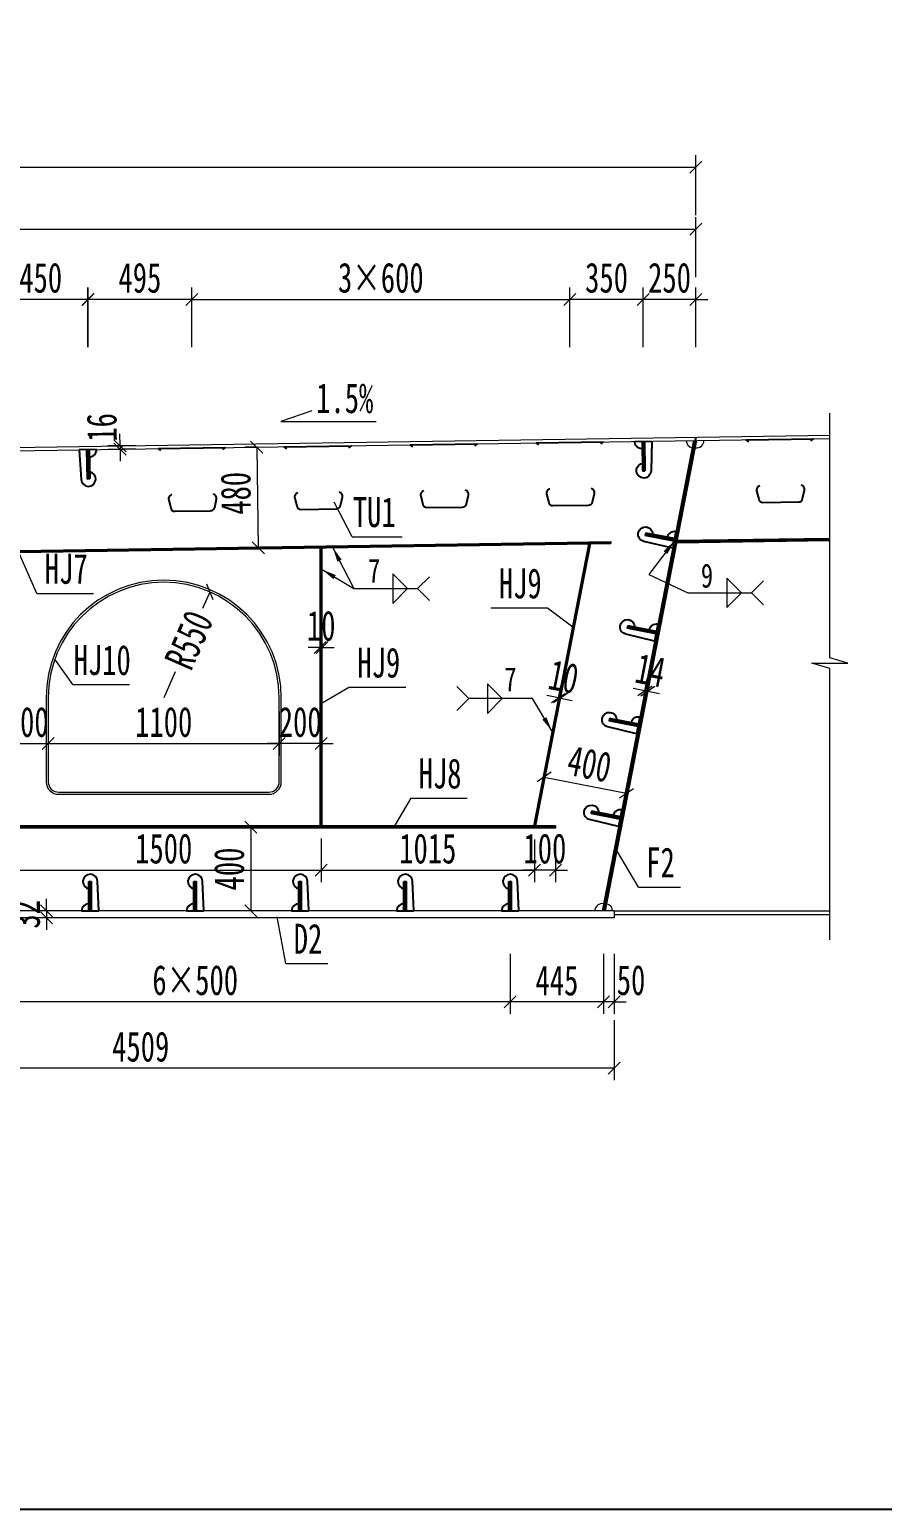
# Model space of a CAD drawing. Header units: millimetres. Extents: x 44597 to 300567, y -113054 to 73044.
# Drawn here: x 103980 to 108041, y -76511 to -69461 of the extents above; entities that cross this region are included whole.
import ezdxf
from ezdxf.enums import TextEntityAlignment as Align

# ---------------------------------------------------------------- set-up
doc = ezdxf.new("R2010")
doc.units = ezdxf.units.MM
doc.layers.get('Defpoints').update_dxf_attribs({"color": 8})
for name, color, linetype, lineweight in [('Dim', 4, 'Continuous', 15), ('文字', 7, 'Continuous', 15), ('细实线', 4, 'Continuous', 15), ('钢板粗线', 1, 'Continuous', 25), ('钢板细线', 6, 'Continuous', 15)]:
    doc.layers.add(name, color=color, linetype=linetype, lineweight=lineweight)
doc.layers.add('Text', color=4, linetype='Continuous')
doc.styles.add('111', font='', dxfattribs={"width": 0.7})
doc.styles.add('BM_Dim', font='', dxfattribs={"width": 0.85})
doc.styles.add('SMEDI', font='', dxfattribs={"width": 0.75})
doc.styles.get("Standard").update_dxf_attribs({"font": ''})
doc.styles.get('111').set_extended_font_data('仿宋_GB2312')
doc.styles.get('BM_Dim').set_extended_font_data('仿宋_GB2312')
doc.styles.get('SMEDI').set_extended_font_data('仿宋_GB2312')
doc.styles.get('Standard').set_extended_font_data('仿宋_GB2312')
doc.dimstyles.new('200', dxfattribs={"dimscale": 0, "dimtxt": 2.5, "dimasz": 1, "dimexe": 1, "dimexo": 1, "dimgap": 0.6, "dimtad": 1, "dimdec": 0, "dimdsep": 46, "dimtxsty": '111', "dimblk": 'OBLIQUE', "dimcen": 0, "dimclrd": 4, "dimclre": 4, "dimclrt": 4, "dimadec": 1, "dimazin": 2, "dimtfac": 1, "dimtdec": 0, "dimtix": 1, "dimtmove": 2, "dimatfit": 3, "dimfxl": 4, "dimfxlon": 1, "dimtolj": 1, "dimlwd": -1, "dimlwe": -1, "dimarcsym": 0})
doc.dimstyles.new('MSteel_1.0_1.0', dxfattribs={"dimtxt": 3, "dimasz": 1.2, "dimexe": 1, "dimexo": 1, "dimgap": 1, "dimtad": 3, "dimtoh": 1, "dimdec": 0, "dimzin": 0, "dimdsep": 46, "dimtxsty": 'Standard', "dimblk": 'ARCHTICK', "dimcen": 0.09, "dimclrd": 3, "dimclre": 3, "dimadec": 0, "dimazin": 0, "dimtfac": 1, "dimtdec": 4, "dimtofl": 0, "dimtmove": 0, "dimatfit": 3, "dimfxl": 1, "dimtolj": 1, "dimtzin": 0, "dimarcsym": 0})

# ---------------------------------------------------------------- blocks, each defined once
blk = doc.blocks.new('_Oblique')
at = {"color": 0, "linetype": 'ByBlock', "lineweight": -2}
blk.add_line((-0.5, -0.5), (0.5, 0.5), dxfattribs=at)
blk = doc.blocks.new('*D2343')
at = {"layer": 'Defpoints', "color": 0, "transparency": 16777216}
for p in [(107152.3, -70412), (107152.3, -71397.3), (100258.1, -71438.6)]:
    blk.add_point(p, dxfattribs=at)
at = {"layer": '细实线', "color": 4, "transparency": 16777216}
for p, q in [((100258.1, -70640.6), (100258.1, -70354.8)), ((107152.3, -70640.6), (107152.3, -70354.8)), ((100258.1, -70412), (107152.3, -70412))]:
    blk.add_line(p, q, dxfattribs=at)
at = {"layer": '细实线', "color": 4, "transparency": 16777216, "xscale": 57.14285714285715, "yscale": 57.14285714285715, "zscale": 57.14285714285715, "rotation": 180}
blk.add_blockref('_Oblique', (100258.1, -70412), dxfattribs=at)
at = {"layer": '细实线', "color": 4, "transparency": 16777216, "xscale": 57.14285714285715, "yscale": 57.14285714285715, "zscale": 57.14285714285715}
blk.add_blockref('_Oblique', (107152.3, -70412), dxfattribs=at)
at = {"layer": '细实线', "color": 4, "transparency": 16777216, "insert": (103705.2, -70309.7), "char_height": 142.86, "attachment_point": 5, "style": '111'}
blk.add_mtext('\\A1;6894', dxfattribs=at)
blk = doc.blocks.new('*D2345')
at = {"layer": 'Defpoints', "color": 0, "transparency": 16777216}
for p in [(102254.3, -73692), (106763.5, -73680.4), (102254.3, -74409.4)]:
    blk.add_point(p, dxfattribs=at)
at = {"layer": '细实线', "color": 4, "transparency": 16777216}
for p, q in [((102254.3, -74180.8), (102254.3, -74466.5)), ((106763.5, -74180.8), (106763.5, -74466.5)), ((106763.5, -74409.4), (102254.3, -74409.4))]:
    blk.add_line(p, q, dxfattribs=at)
at = {"layer": '细实线', "color": 4, "transparency": 16777216, "xscale": 57.14285714285715, "yscale": 57.14285714285715, "zscale": 57.14285714285715, "rotation": 180}
blk.add_blockref('_Oblique', (102254.3, -74409.4), dxfattribs=at)
at = {"layer": '细实线', "color": 4, "transparency": 16777216, "xscale": 57.14285714285715, "yscale": 57.14285714285715, "zscale": 57.14285714285715}
blk.add_blockref('_Oblique', (106763.5, -74409.4), dxfattribs=at)
at = {"layer": '细实线', "color": 4, "transparency": 16777216, "insert": (104508.9, -74307.1), "char_height": 142.86, "attachment_point": 5, "style": '111'}
blk.add_mtext('\\A1;4509', dxfattribs=at)
blk = doc.blocks.new('U型肋1')
at = {"layer": 'Defpoints'}
blk.add_line((-160, 0), (160, 0), dxfattribs=at)
at = {"layer": '钢板粗线', "color": 6}
for p, q in [((147.8, -9.7), (160, 0)), ((-147.8, -9.7), (-160, 0))]:
    blk.add_line(p, q, dxfattribs=at)
blk.add_lwpolyline([(-98.8, -220.5, 0.414266), (-113.8, -244.5), (-104.5, -284.5, 0.348876), (-85, -300), (85, -300, 0.348876), (104.5, -284.5), (113.8, -244.5, 0.414091), (98.8, -220.5, 0.414091)], format="xyb", dxfattribs=at)
blk = doc.blocks.new('12-140加劲 有过焊孔')
at = {"layer": 'Defpoints'}
blk.add_line((0, 0), (0, 140), dxfattribs=at)
at = {"layer": '钢板粗线', "color": 7}
for p, q in [((41, 0), (35, 141.5)), ((-6, 0), (-6, 140)), ((-6, 140), (6, 140)), ((6, 0), (6, 140)), ((-41, 0), (41, 0))]:
    blk.add_line(p, q, dxfattribs=at)
for centre, start, end in [((0, 140), 2.44105, 260.12911), ((-6, 0), 90, 180)]:
    blk.add_arc(centre, 35, start, end, dxfattribs=at)
blk = doc.blocks.new('14-160加劲 有过焊孔')
at = {"layer": 'Defpoints'}
blk.add_line((38609.4, 31489.3), (38609.4, 31629.3), dxfattribs=at)
at = {"layer": '钢板粗线', "color": 7}
for p, q in [((38603.4, 31489.3), (38603.4, 31629.3)), ((38603.4, 31629.3), (38615.4, 31629.3)), ((38615.4, 31489.3), (38615.4, 31629.3)), ((38650.4, 31489.3), (38644.3, 31630.8)), ((38568.4, 31489.3), (38650.4, 31489.3))]:
    blk.add_line(p, q, dxfattribs=at)
for centre, start, end in [((38609.4, 31629.3), 2.44105, 260.12911), ((38603.4, 31489.3), 90, 180)]:
    blk.add_arc(centre, 35, start, end, dxfattribs=at)
blk = doc.blocks.new('*D871')
at = {"layer": 'Defpoints', "color": 0, "transparency": 16777216}
for p in [(-888.1, 647.1), (-888.1, -29.3), (-638.1, -9.6)]:
    blk.add_point(p, dxfattribs=at)
at = {"layer": '细实线', "color": 4, "transparency": 16777216}
for p, q in [((-888.1, 647.1), (-945.2, 647.1)), ((-888.1, 418.5), (-888.1, 704.2)), ((-638.1, 647.1), (-888.1, 647.1)), ((-638.1, 418.5), (-638.1, 704.2)), ((-638.1, 647.1), (-580.9, 647.1))]:
    blk.add_line(p, q, dxfattribs=at)
at = {"layer": '细实线', "color": 4, "transparency": 16777216, "xscale": 57.14285714285715, "yscale": 57.14285714285715, "zscale": 57.14285714285715}
blk.add_blockref('_Oblique', (-888.1, 647.1), dxfattribs=at)
at = {"layer": '细实线', "color": 4, "transparency": 16777216, "xscale": 57.14285714285715, "yscale": 57.14285714285715, "zscale": 57.14285714285715, "rotation": 180}
blk.add_blockref('_Oblique', (-638.1, 647.1), dxfattribs=at)
at = {"layer": '细实线', "color": 4, "transparency": 16777216, "insert": (-763.1, 749.3), "char_height": 142.86, "attachment_point": 5, "style": '111'}
blk.add_mtext('\\A1;250', dxfattribs=at)
blk = doc.blocks.new('*D872')
at = {"layer": 'Defpoints', "color": 0, "transparency": 16777216}
for p in [(-1238.1, 647.1), (-3038, -61.6), (-1238.1, -34.6)]:
    blk.add_point(p, dxfattribs=at)
at = {"layer": '细实线', "color": 4, "transparency": 16777216}
for p, q in [((-3038, 418.5), (-3038, 704.2)), ((-3038, 647.1), (-1238.1, 647.1)), ((-1238.1, 418.5), (-1238.1, 704.2))]:
    blk.add_line(p, q, dxfattribs=at)
at = {"layer": '细实线', "color": 4, "transparency": 16777216, "xscale": 57.14285714285715, "yscale": 57.14285714285715, "zscale": 57.14285714285715, "rotation": 180}
blk.add_blockref('_Oblique', (-3038, 647.1), dxfattribs=at)
at = {"layer": '细实线', "color": 4, "transparency": 16777216, "xscale": 57.14285714285715, "yscale": 57.14285714285715, "zscale": 57.14285714285715}
blk.add_blockref('_Oblique', (-1238.1, 647.1), dxfattribs=at)
at = {"layer": '细实线', "color": 4, "transparency": 16777216, "insert": (-2138, 749.3), "char_height": 142.86, "attachment_point": 5, "style": '111'}
blk.add_mtext('\\A1;3×600', dxfattribs=at)
blk = doc.blocks.new('*D873')
at = {"layer": 'Defpoints', "color": 0, "transparency": 16777216}
for p in [(-1238.1, 647.1), (-1238.1, -34.6), (-888.1, -29.3)]:
    blk.add_point(p, dxfattribs=at)
at = {"layer": '细实线', "color": 4, "transparency": 16777216}
for p, q in [((-1238.1, 418.5), (-1238.1, 704.2)), ((-888.1, 647.1), (-1238.1, 647.1)), ((-888.1, 418.5), (-888.1, 704.2))]:
    blk.add_line(p, q, dxfattribs=at)
at = {"layer": '细实线', "color": 4, "transparency": 16777216, "xscale": 57.14285714285715, "yscale": 57.14285714285715, "zscale": 57.14285714285715, "rotation": 180}
blk.add_blockref('_Oblique', (-1238.1, 647.1), dxfattribs=at)
at = {"layer": '细实线', "color": 4, "transparency": 16777216, "xscale": 57.14285714285715, "yscale": 57.14285714285715, "zscale": 57.14285714285715}
blk.add_blockref('_Oblique', (-888.1, 647.1), dxfattribs=at)
at = {"layer": '细实线', "color": 4, "transparency": 16777216, "insert": (-1063.1, 749.3), "char_height": 142.86, "attachment_point": 5, "style": '111'}
blk.add_mtext('\\A1;350', dxfattribs=at)
blk = doc.blocks.new('*D874')
at = {"layer": 'Defpoints', "color": 0, "transparency": 16777216}
for p in [(-3729.8, -2299.1), (-3589.7, -2267.1), (-3589.7, -2299.1)]:
    blk.add_point(p, dxfattribs=at)
at = {"layer": '细实线', "color": 4, "transparency": 16777216}
for p, q in [((-3729.8, -2267.1), (-3729.8, -2209.9)), ((-3646.9, -2267.1), (-3786.9, -2267.1)), ((-3646.9, -2299.1), (-3786.9, -2299.1)), ((-3729.8, -2267.1), (-3729.8, -2299.1)), ((-3729.8, -2299.1), (-3729.8, -2356.2))]:
    blk.add_line(p, q, dxfattribs=at)
at = {"layer": '细实线', "color": 4, "transparency": 16777216, "xscale": 57.14285714285715, "yscale": 57.14285714285715, "zscale": 57.14285714285715}
for p, rotation in [((-3729.8, -2267.1), 270), ((-3729.8, -2299.1), 90)]:
    blk.add_blockref('_Oblique', p, dxfattribs=dict(at, rotation=rotation))
at = {"layer": '细实线', "color": 4, "transparency": 16777216, "insert": (-3832, -2283.1), "char_height": 142.86, "attachment_point": 5, "rotation": 90, "style": '111'}
blk.add_mtext('\\A1;32', dxfattribs=at)
blk = doc.blocks.new('*D877')
at = {"layer": 'Defpoints', "color": 0, "transparency": 16777216}
for p in [(-3921.9, -1776.5), (-2421.9, -1864.1), (-2421.9, -2072.6)]:
    blk.add_point(p, dxfattribs=at)
at = {"layer": '细实线', "color": 4, "transparency": 16777216}
for p, q in [((-3921.9, -1844), (-3921.9, -2129.7)), ((-2421.9, -1921.2), (-2421.9, -2129.7)), ((-3921.9, -2072.6), (-2421.9, -2072.6))]:
    blk.add_line(p, q, dxfattribs=at)
at = {"layer": '细实线', "color": 4, "transparency": 16777216, "xscale": 57.14285714285715, "yscale": 57.14285714285715, "zscale": 57.14285714285715, "rotation": 180}
blk.add_blockref('_Oblique', (-3921.9, -2072.6), dxfattribs=at)
at = {"layer": '细实线', "color": 4, "transparency": 16777216, "xscale": 57.14285714285715, "yscale": 57.14285714285715, "zscale": 57.14285714285715}
blk.add_blockref('_Oblique', (-2421.9, -2072.6), dxfattribs=at)
at = {"layer": '细实线', "color": 4, "transparency": 16777216, "insert": (-3171.9, -1970.3), "char_height": 142.86, "attachment_point": 5, "style": '111'}
blk.add_mtext('\\A1;1500', dxfattribs=at)
blk = doc.blocks.new('*D878')
at = {"layer": 'Defpoints', "color": 0, "transparency": 16777216}
for p in [(-2421.9, -1864.1), (-1406.6, -1870.1), (-1406.6, -2072.6)]:
    blk.add_point(p, dxfattribs=at)
at = {"layer": '细实线', "color": 4, "transparency": 16777216}
for p, q in [((-2421.9, -1921.2), (-2421.9, -2129.7)), ((-1406.6, -1927.2), (-1406.6, -2129.7)), ((-2421.9, -2072.6), (-1406.6, -2072.6))]:
    blk.add_line(p, q, dxfattribs=at)
at = {"layer": '细实线', "color": 4, "transparency": 16777216, "xscale": 57.14285714285715, "yscale": 57.14285714285715, "zscale": 57.14285714285715, "rotation": 180}
blk.add_blockref('_Oblique', (-2421.9, -2072.6), dxfattribs=at)
at = {"layer": '细实线', "color": 4, "transparency": 16777216, "xscale": 57.14285714285715, "yscale": 57.14285714285715, "zscale": 57.14285714285715}
blk.add_blockref('_Oblique', (-1406.6, -2072.6), dxfattribs=at)
at = {"layer": '细实线', "color": 4, "transparency": 16777216, "insert": (-1914.3, -1970.3), "char_height": 142.86, "attachment_point": 5, "style": '111'}
blk.add_mtext('\\A1;1015', dxfattribs=at)
blk = doc.blocks.new('*D879')
at = {"layer": 'Defpoints', "color": 0, "transparency": 16777216}
for p in [(-2621.9, -1259.1), (-3721.9, -1293.6), (-2621.9, -1469.4)]:
    blk.add_point(p, dxfattribs=at)
at = {"layer": '细实线', "color": 4, "transparency": 16777216}
for p, q in [((-2621.9, -1316.2), (-2621.9, -1526.6)), ((-3721.9, -1350.7), (-3721.9, -1526.6)), ((-3721.9, -1469.4), (-2621.9, -1469.4))]:
    blk.add_line(p, q, dxfattribs=at)
at = {"layer": '细实线', "color": 4, "transparency": 16777216, "xscale": 57.14285714285715, "yscale": 57.14285714285715, "zscale": 57.14285714285715, "rotation": 180}
blk.add_blockref('_Oblique', (-3721.9, -1469.4), dxfattribs=at)
at = {"layer": '细实线', "color": 4, "transparency": 16777216, "xscale": 57.14285714285715, "yscale": 57.14285714285715, "zscale": 57.14285714285715}
blk.add_blockref('_Oblique', (-2621.9, -1469.4), dxfattribs=at)
at = {"layer": '细实线', "color": 4, "transparency": 16777216, "insert": (-3171.9, -1367.2), "char_height": 142.86, "attachment_point": 5, "style": '111'}
blk.add_mtext('\\A1;1100', dxfattribs=at)
blk = doc.blocks.new('*D880')
at = {"layer": 'Defpoints', "color": 0, "transparency": 16777216}
for p in [(-3721.9, -1293.6), (-3921.9, -1351.9), (-3721.9, -1469.4)]:
    blk.add_point(p, dxfattribs=at)
at = {"layer": '细实线', "color": 4, "transparency": 16777216}
for p, q in [((-3921.9, -1409.1), (-3921.9, -1526.6)), ((-3721.9, -1350.7), (-3721.9, -1526.6)), ((-3921.9, -1469.4), (-3979, -1469.4)), ((-3921.9, -1469.4), (-3721.9, -1469.4)), ((-3721.9, -1469.4), (-3664.8, -1469.4))]:
    blk.add_line(p, q, dxfattribs=at)
at = {"layer": '细实线', "color": 4, "transparency": 16777216, "xscale": 57.14285714285715, "yscale": 57.14285714285715, "zscale": 57.14285714285715}
blk.add_blockref('_Oblique', (-3921.9, -1469.4), dxfattribs=at)
at = {"layer": '细实线', "color": 4, "transparency": 16777216, "xscale": 57.14285714285715, "yscale": 57.14285714285715, "zscale": 57.14285714285715, "rotation": 180}
blk.add_blockref('_Oblique', (-3721.9, -1469.4), dxfattribs=at)
at = {"layer": '细实线', "color": 4, "transparency": 16777216, "insert": (-3821.9, -1367.2), "char_height": 142.86, "attachment_point": 5, "style": '111'}
blk.add_mtext('\\A1;200', dxfattribs=at)
blk = doc.blocks.new('*D881')
at = {"layer": 'Defpoints', "color": 0, "transparency": 16777216}
for p in [(-1076.9, -2267.1), (-1026.9, -2267.1), (-1076.9, -2699.4)]:
    blk.add_point(p, dxfattribs=at)
at = {"layer": '细实线', "color": 4, "transparency": 16777216}
for p, q in [((-1076.9, -2470.8), (-1076.9, -2756.6)), ((-1026.9, -2470.8), (-1026.9, -2756.6)), ((-1076.9, -2699.4), (-1134, -2699.4)), ((-1026.9, -2699.4), (-1076.9, -2699.4)), ((-1026.9, -2699.4), (-969.8, -2699.4))]:
    blk.add_line(p, q, dxfattribs=at)
at = {"layer": '细实线', "color": 4, "transparency": 16777216, "xscale": 57.14285714285715, "yscale": 57.14285714285715, "zscale": 57.14285714285715}
blk.add_blockref('_Oblique', (-1076.9, -2699.4), dxfattribs=at)
at = {"layer": '细实线', "color": 4, "transparency": 16777216, "xscale": 57.14285714285715, "yscale": 57.14285714285715, "zscale": 57.14285714285715, "rotation": 180}
blk.add_blockref('_Oblique', (-1026.9, -2699.4), dxfattribs=at)
at = {"layer": '细实线', "color": 4, "transparency": 16777216, "insert": (-946.4, -2597.2), "char_height": 142.86, "attachment_point": 5, "style": '111'}
blk.add_mtext('\\A1;50', dxfattribs=at)
blk = doc.blocks.new('*D882')
at = {"layer": 'Defpoints', "color": 0, "transparency": 16777216}
for p in [(-2726.1, -1867.1), (-2757.6, -2267.1), (-2726.1, -2267.1)]:
    blk.add_point(p, dxfattribs=at)
at = {"layer": '细实线', "color": 4, "transparency": 16777216}
for p, q in [((-2757.6, -1867.1), (-2814.7, -1867.1)), ((-2757.6, -1867.1), (-2757.6, -2267.1)), ((-2757.6, -2267.1), (-2814.7, -2267.1))]:
    blk.add_line(p, q, dxfattribs=at)
at = {"layer": '细实线', "color": 4, "transparency": 16777216, "xscale": 57.14285714285715, "yscale": 57.14285714285715, "zscale": 57.14285714285715}
for p, rotation in [((-2757.6, -1867.1), 90), ((-2757.6, -2267.1), 270)]:
    blk.add_blockref('_Oblique', p, dxfattribs=dict(at, rotation=rotation))
at = {"layer": '细实线', "color": 4, "transparency": 16777216, "insert": (-2859.8, -2067.1), "char_height": 142.86, "attachment_point": 5, "rotation": 90, "style": '111'}
blk.add_mtext('\\A1;400', dxfattribs=at)
blk = doc.blocks.new('*D883')
at = {"layer": 'Defpoints', "color": 0, "transparency": 16777216}
for p in [(-885.8, -1247.1), (-872, -1249.8), (-866.3, -1220.2)]:
    blk.add_point(p, dxfattribs=at)
at = {"layer": '细实线', "color": 4, "transparency": 16777216}
for p, q in [((-880, -1217.5), (-869.1, -1161.4)), ((-866.3, -1220.2), (-855.4, -1164.1)), ((-880, -1217.5), (-936.1, -1206.6)), ((-880, -1217.5), (-866.3, -1220.2)), ((-866.3, -1220.2), (-810.2, -1231.1))]:
    blk.add_line(p, q, dxfattribs=at)
at = {"layer": '细实线', "color": 4, "transparency": 16777216, "xscale": 57.14285714285715, "yscale": 57.14285714285715, "zscale": 57.14285714285715}
for p, rotation in [((-880, -1217.5), 349.0000000000264), ((-866.3, -1220.2), 169.0000000000264)]:
    blk.add_blockref('_Oblique', p, dxfattribs=dict(at, rotation=rotation))
at = {"layer": '细实线', "color": 4, "transparency": 16777216, "insert": (-853.9, -1120), "char_height": 142.86, "attachment_point": 5, "rotation": 349, "style": '111'}
blk.add_mtext('\\A1;14', dxfattribs=at)
blk = doc.blocks.new('*D884')
at = {"layer": 'Defpoints', "color": 0, "transparency": 16777216}
for p in [(-1406.6, -1869.9), (-1306.5, -1870.1), (-1406.6, -2072.6)]:
    blk.add_point(p, dxfattribs=at)
at = {"layer": '细实线', "color": 4, "transparency": 16777216}
for p, q in [((-1406.6, -1927.1), (-1406.6, -2129.7)), ((-1306.5, -1927.2), (-1306.5, -2129.7)), ((-1406.6, -2072.6), (-1463.8, -2072.6)), ((-1306.5, -2072.6), (-1406.6, -2072.6)), ((-1306.5, -2072.6), (-1249.4, -2072.6))]:
    blk.add_line(p, q, dxfattribs=at)
at = {"layer": '细实线', "color": 4, "transparency": 16777216, "xscale": 57.14285714285715, "yscale": 57.14285714285715, "zscale": 57.14285714285715}
blk.add_blockref('_Oblique', (-1406.6, -2072.6), dxfattribs=at)
at = {"layer": '细实线', "color": 4, "transparency": 16777216, "xscale": 57.14285714285715, "yscale": 57.14285714285715, "zscale": 57.14285714285715, "rotation": 180}
blk.add_blockref('_Oblique', (-1306.5, -2072.6), dxfattribs=at)
at = {"layer": '细实线', "color": 4, "transparency": 16777216, "insert": (-1356.6, -1970.3), "char_height": 142.86, "attachment_point": 5, "style": '111'}
blk.add_mtext('\\A1;100', dxfattribs=at)
blk = doc.blocks.new('*D885')
at = {"layer": 'Defpoints', "color": 0, "transparency": 16777216}
for p in [(-2416.9, -1011.3), (-2426.9, -1066), (-2416.9, -1066)]:
    blk.add_point(p, dxfattribs=at)
at = {"layer": '细实线', "color": 4, "transparency": 16777216}
for p, q in [((-2426.9, -1011.3), (-2426.9, -954.1)), ((-2416.9, -1011.3), (-2416.9, -954.1)), ((-2426.9, -1011.3), (-2484, -1011.3)), ((-2426.9, -1011.3), (-2416.9, -1011.3)), ((-2416.9, -1011.3), (-2359.8, -1011.3))]:
    blk.add_line(p, q, dxfattribs=at)
at = {"layer": '细实线', "color": 4, "transparency": 16777216, "xscale": 57.14285714285715, "yscale": 57.14285714285715, "zscale": 57.14285714285715}
blk.add_blockref('_Oblique', (-2426.9, -1011.3), dxfattribs=at)
at = {"layer": '细实线', "color": 4, "transparency": 16777216, "xscale": 57.14285714285715, "yscale": 57.14285714285715, "zscale": 57.14285714285715, "rotation": 180}
blk.add_blockref('_Oblique', (-2416.9, -1011.3), dxfattribs=at)
at = {"layer": '细实线', "color": 4, "transparency": 16777216, "insert": (-2421.9, -909), "char_height": 142.86, "attachment_point": 5, "style": '111'}
blk.add_mtext('\\A1;10', dxfattribs=at)
blk = doc.blocks.new('*D886')
at = {"layer": 'Defpoints', "color": 0, "transparency": 16777216}
for p in [(-1282.2, -1253.1), (-1297.3, -1278.6), (-1287.5, -1280.5)]:
    blk.add_point(p, dxfattribs=at)
at = {"layer": '细实线', "color": 4, "transparency": 16777216}
for p, q in [((-1292, -1251.2), (-1281.1, -1195.1)), ((-1282.2, -1253.1), (-1271.3, -1197)), ((-1292, -1251.2), (-1348.1, -1240.3)), ((-1292, -1251.2), (-1282.2, -1253.1)), ((-1282.2, -1253.1), (-1226.1, -1264))]:
    blk.add_line(p, q, dxfattribs=at)
at = {"layer": '细实线', "color": 4, "transparency": 16777216, "xscale": 57.14285714285715, "yscale": 57.14285714285715, "zscale": 57.14285714285715}
for p, rotation in [((-1292, -1251.2), 349.0000000000052), ((-1282.2, -1253.1), 169.0000000000052)]:
    blk.add_blockref('_Oblique', p, dxfattribs=dict(at, rotation=rotation))
at = {"layer": '细实线', "color": 4, "transparency": 16777216, "insert": (-1267.6, -1151.8), "char_height": 142.86, "attachment_point": 5, "rotation": 349, "style": '111'}
blk.add_mtext('\\A1;10', dxfattribs=at)
blk = doc.blocks.new('*D888')
at = {"layer": 'Defpoints', "color": 0, "transparency": 16777216}
for p in [(-2621.9, -1293.6), (-2421.9, -1351.9), (-2621.9, -1469.4)]:
    blk.add_point(p, dxfattribs=at)
at = {"layer": '细实线', "color": 4, "transparency": 16777216}
for p, q in [((-2621.9, -1350.7), (-2621.9, -1526.6)), ((-2421.9, -1409.1), (-2421.9, -1526.6)), ((-2621.9, -1469.4), (-2679, -1469.4)), ((-2421.9, -1469.4), (-2621.9, -1469.4)), ((-2421.9, -1469.4), (-2364.8, -1469.4))]:
    blk.add_line(p, q, dxfattribs=at)
at = {"layer": '细实线', "color": 4, "transparency": 16777216, "xscale": 57.14285714285715, "yscale": 57.14285714285715, "zscale": 57.14285714285715}
blk.add_blockref('_Oblique', (-2621.9, -1469.4), dxfattribs=at)
at = {"layer": '细实线', "color": 4, "transparency": 16777216, "xscale": 57.14285714285715, "yscale": 57.14285714285715, "zscale": 57.14285714285715, "rotation": 180}
blk.add_blockref('_Oblique', (-2421.9, -1469.4), dxfattribs=at)
at = {"layer": '细实线', "color": 4, "transparency": 16777216, "insert": (-2521.9, -1367.2), "char_height": 142.86, "attachment_point": 5, "style": '111'}
blk.add_mtext('\\A1;200', dxfattribs=at)
blk = doc.blocks.new('角焊缝2')
at = {"layer": 'Dim'}
blk.add_line((-3138.01, 370.22), (-3132.7, 370.22), dxfattribs=at)
blk.add_lwpolyline([(-3134.75, 371.45), (-3134.75, 368.99), (-3133.52, 370.22)], close=True, dxfattribs=at)
blk.add_lwpolyline([(-3131.7, 369.22), (-3132.7, 370.22), (-3131.7, 371.22)], dxfattribs=at)
blk = doc.blocks.new('_ArchTick')
at = {"color": 0, "linetype": 'ByBlock', "const_width": 0.15}
blk.add_lwpolyline([(-0.5, -0.5), (0.5, 0.5)], dxfattribs=at)
blk = doc.blocks.new('角焊缝1')
at = {"layer": 'Dim'}
blk.add_line((-3101.17, 370.22), (-3106.48, 370.22), dxfattribs=at)
blk.add_lwpolyline([(-3104.91, 371.45), (-3104.91, 368.99), (-3103.68, 370.22)], close=True, dxfattribs=at)
blk.add_lwpolyline([(-3107.48, 369.22), (-3106.48, 370.22), (-3107.48, 371.22)], dxfattribs=at)
blk = doc.blocks.new('*D889')
at = {"layer": 'Defpoints', "color": 0, "transparency": 16777216}
for p in [(-2951.5, -747.2), (-3171.9, -1251.1)]:
    blk.add_point(p, dxfattribs=at)
at = {"layer": '细实线', "color": 4, "transparency": 16777216}
for p, q in [((-2985.2, -824.2), (-2951.5, -747.2)), ((-3117.9, -1127.7), (-3171.9, -1251.1))]:
    blk.add_line(p, q, dxfattribs=at)
at = {"layer": '细实线', "color": 4, "transparency": 16777216, "xscale": 57.14285714285715, "yscale": 57.14285714285715, "zscale": 57.14285714285715, "rotation": 66.37840734601615}
blk.add_blockref('_Oblique', (-2951.5, -747.2), dxfattribs=at)
at = {"layer": '细实线', "color": 4, "transparency": 16777216, "insert": (-3051.6, -976), "char_height": 142.86, "attachment_point": 5, "rotation": 66.37841, "style": '111'}
blk.add_mtext('\\A1;R550', dxfattribs=at)
blk = doc.blocks.new('*D890')
at = {"layer": 'Defpoints', "color": 0, "transparency": 16777216}
for p in [(-2711.9, -56.7), (-2721.7, -536.9), (-2704.7, -536.6)]:
    blk.add_point(p, dxfattribs=at)
at = {"layer": '细实线', "color": 4, "transparency": 16777216}
for p, q in [((-2728.9, -56.9), (-2786, -57.8)), ((-2728.9, -56.9), (-2721.7, -536.9)), ((-2721.7, -536.9), (-2778.8, -537.7))]:
    blk.add_line(p, q, dxfattribs=at)
at = {"layer": '细实线', "color": 4, "transparency": 16777216, "xscale": 57.14285714285715, "yscale": 57.14285714285715, "zscale": 57.14285714285715}
for p, rotation in [((-2728.9, -56.9), 90.85937224365449), ((-2721.7, -536.9), 270.8593722436545)]:
    blk.add_blockref('_Oblique', p, dxfattribs=dict(at, rotation=rotation))
at = {"layer": '细实线', "color": 4, "transparency": 16777216, "insert": (-2828.2, -277.2), "char_height": 142.86, "attachment_point": 5, "rotation": 90.85937, "style": '111'}
blk.add_mtext('\\A1;480', dxfattribs=at)
blk = doc.blocks.new('*D891')
at = {"layer": 'Defpoints', "color": 0, "transparency": 16777216}
for p in [(-1334.6, -1496.6), (-942, -1572.9), (-967.7, -1705.3)]:
    blk.add_point(p, dxfattribs=at)
at = {"layer": '细实线', "color": 4, "transparency": 16777216}
for p, q in [((-1345.5, -1552.7), (-1371.2, -1685)), ((-1360.3, -1628.9), (-967.7, -1705.3)), ((-952.9, -1629), (-978.6, -1761.3))]:
    blk.add_line(p, q, dxfattribs=at)
at = {"layer": '细实线', "color": 4, "transparency": 16777216, "xscale": 57.14285714285715, "yscale": 57.14285714285715, "zscale": 57.14285714285715}
for p, rotation in [((-1360.3, -1628.9), 169.0000000000066), ((-967.7, -1705.3), 349.0000000000067)]:
    blk.add_blockref('_Oblique', p, dxfattribs=dict(at, rotation=rotation))
at = {"layer": '细实线', "color": 4, "transparency": 16777216, "insert": (-1144.5, -1566.7), "char_height": 142.86, "attachment_point": 5, "rotation": 349, "style": '111'}
blk.add_mtext('\\A1;400', dxfattribs=at)
blk = doc.blocks.new('*D892')
at = {"layer": 'Defpoints', "color": 0, "transparency": 16777216}
for p in [(-1521.9, -2267.1), (-1076.9, -2267.1), (-1521.9, -2699.4)]:
    blk.add_point(p, dxfattribs=at)
at = {"layer": '细实线', "color": 4, "transparency": 16777216}
for p, q in [((-1521.9, -2470.8), (-1521.9, -2756.6)), ((-1076.9, -2470.8), (-1076.9, -2756.6)), ((-1076.9, -2699.4), (-1521.9, -2699.4))]:
    blk.add_line(p, q, dxfattribs=at)
at = {"layer": '细实线', "color": 4, "transparency": 16777216, "xscale": 57.14285714285715, "yscale": 57.14285714285715, "zscale": 57.14285714285715, "rotation": 180}
blk.add_blockref('_Oblique', (-1521.9, -2699.4), dxfattribs=at)
at = {"layer": '细实线', "color": 4, "transparency": 16777216, "xscale": 57.14285714285715, "yscale": 57.14285714285715, "zscale": 57.14285714285715}
blk.add_blockref('_Oblique', (-1076.9, -2699.4), dxfattribs=at)
at = {"layer": '细实线', "color": 4, "transparency": 16777216, "insert": (-1299.4, -2598.7), "char_height": 142.86, "attachment_point": 5, "style": '111'}
blk.add_mtext('\\A1;445', dxfattribs=at)
blk = doc.blocks.new('*D893')
at = {"layer": 'Defpoints', "color": 0, "transparency": 16777216}
for p in [(-4521.9, -2267.1), (-1521.9, -2267.1), (-4521.9, -2699.4)]:
    blk.add_point(p, dxfattribs=at)
at = {"layer": '细实线', "color": 4, "transparency": 16777216}
for p, q in [((-4521.9, -2470.8), (-4521.9, -2756.6)), ((-1521.9, -2470.8), (-1521.9, -2756.6)), ((-1521.9, -2699.4), (-4521.9, -2699.4))]:
    blk.add_line(p, q, dxfattribs=at)
at = {"layer": '细实线', "color": 4, "transparency": 16777216, "xscale": 57.14285714285715, "yscale": 57.14285714285715, "zscale": 57.14285714285715, "rotation": 180}
blk.add_blockref('_Oblique', (-4521.9, -2699.4), dxfattribs=at)
at = {"layer": '细实线', "color": 4, "transparency": 16777216, "xscale": 57.14285714285715, "yscale": 57.14285714285715, "zscale": 57.14285714285715}
blk.add_blockref('_Oblique', (-1521.9, -2699.4), dxfattribs=at)
at = {"layer": '细实线', "color": 4, "transparency": 16777216, "insert": (-3021.9, -2597.2), "char_height": 142.86, "attachment_point": 5, "style": '111'}
blk.add_mtext('\\A1;6×500', dxfattribs=at)
blk = doc.blocks.new('*D894')
at = {"layer": 'Defpoints', "color": 0, "transparency": 16777216}
for p in [(-3532.9, 647.1), (-3532.9, -68.9), (-3038, -61.6)]:
    blk.add_point(p, dxfattribs=at)
at = {"layer": '细实线', "color": 4, "transparency": 16777216}
for p, q in [((-3532.9, 418.5), (-3532.9, 704.2)), ((-3038, 647.1), (-3532.9, 647.1)), ((-3038, 418.5), (-3038, 704.2))]:
    blk.add_line(p, q, dxfattribs=at)
at = {"layer": '细实线', "color": 4, "transparency": 16777216, "xscale": 57.14285714285715, "yscale": 57.14285714285715, "zscale": 57.14285714285715, "rotation": 180}
blk.add_blockref('_Oblique', (-3532.9, 647.1), dxfattribs=at)
at = {"layer": '细实线', "color": 4, "transparency": 16777216, "xscale": 57.14285714285715, "yscale": 57.14285714285715, "zscale": 57.14285714285715}
blk.add_blockref('_Oblique', (-3038, 647.1), dxfattribs=at)
at = {"layer": '细实线', "color": 4, "transparency": 16777216, "insert": (-3285.4, 749.3), "char_height": 142.86, "attachment_point": 5, "style": '111'}
blk.add_mtext('\\A1;495', dxfattribs=at)
blk = doc.blocks.new('*D895')
at = {"layer": 'Defpoints', "color": 0, "transparency": 16777216}
for p in [(-3982.9, 647.1), (-3532.4, -61.6), (-3982.9, -75.7)]:
    blk.add_point(p, dxfattribs=at)
at = {"layer": '细实线', "color": 4, "transparency": 16777216}
for p, q in [((-3982.9, 418.5), (-3982.9, 704.2)), ((-3532.4, 647.1), (-3982.9, 647.1)), ((-3532.4, 418.5), (-3532.4, 704.2))]:
    blk.add_line(p, q, dxfattribs=at)
at = {"layer": '细实线', "color": 4, "transparency": 16777216, "xscale": 57.14285714285715, "yscale": 57.14285714285715, "zscale": 57.14285714285715, "rotation": 180}
blk.add_blockref('_Oblique', (-3982.9, 647.1), dxfattribs=at)
at = {"layer": '细实线', "color": 4, "transparency": 16777216, "xscale": 57.14285714285715, "yscale": 57.14285714285715, "zscale": 57.14285714285715}
blk.add_blockref('_Oblique', (-3532.4, 647.1), dxfattribs=at)
at = {"layer": '细实线', "color": 4, "transparency": 16777216, "insert": (-3757.7, 749.3), "char_height": 142.86, "attachment_point": 5, "style": '111'}
blk.add_mtext('\\A1;450', dxfattribs=at)
blk = doc.blocks.new('*D897')
at = {"layer": 'Defpoints', "color": 0, "transparency": 16777216}
for p in [(-3379.9, -66.7), (-3248.8, -48.7), (-3248.6, -64.7)]:
    blk.add_point(p, dxfattribs=at)
at = {"layer": '细实线', "color": 4, "transparency": 16777216}
for p, q in [((-3380.1, -50.7), (-3381, 6.4)), ((-3305.9, -49.6), (-3437.3, -51.6)), ((-3305.7, -65.6), (-3437, -67.6)), ((-3380.1, -50.7), (-3379.9, -66.7)), ((-3379.9, -66.7), (-3379, -123.8))]:
    blk.add_line(p, q, dxfattribs=at)
at = {"layer": '细实线', "color": 4, "transparency": 16777216, "xscale": 57.14285714285715, "yscale": 57.14285714285715, "zscale": 57.14285714285715}
for p, rotation in [((-3380.1, -50.7), 270.8593722436533), ((-3379.9, -66.7), 90.85937224365327)]:
    blk.add_blockref('_Oblique', p, dxfattribs=dict(at, rotation=rotation))
at = {"layer": '细实线', "color": 4, "transparency": 16777216, "insert": (-3466.2, 36.8), "char_height": 142.86, "attachment_point": 5, "rotation": 90.85937, "style": '111'}
blk.add_mtext('\\A1;16', dxfattribs=at)
blk = doc.blocks.new('*D2369')
at = {"layer": 'Defpoints', "color": 0, "transparency": 16777216}
for p in [(107152.3, -70115.9), (96348.1, -70584.9), (107152.3, -71429.9)]:
    blk.add_point(p, dxfattribs=at)
at = {"layer": '细实线', "color": 4, "transparency": 16777216}
for p, q in [((96348.1, -70344.5), (96348.1, -70058.8)), ((107152.3, -70344.5), (107152.3, -70058.8)), ((96348.1, -70115.9), (107152.3, -70115.9))]:
    blk.add_line(p, q, dxfattribs=at)
at = {"layer": '细实线', "color": 4, "transparency": 16777216, "xscale": 57.14285714285715, "yscale": 57.14285714285715, "zscale": 57.14285714285715, "rotation": 180}
blk.add_blockref('_Oblique', (96348.1, -70115.9), dxfattribs=at)
at = {"layer": '细实线', "color": 4, "transparency": 16777216, "xscale": 57.14285714285715, "yscale": 57.14285714285715, "zscale": 57.14285714285715}
blk.add_blockref('_Oblique', (107152.3, -70115.9), dxfattribs=at)
at = {"layer": '细实线', "color": 4, "transparency": 16777216, "insert": (101750.2, -70013.7), "char_height": 142.86, "attachment_point": 5, "style": '111'}
blk.add_mtext('\\A1;10804', dxfattribs=at)
blk = doc.blocks.new('AAA')
at = {"color": 8}
for p, q in [((-2421.9, -1862.1), (-2421.9, -537.4)), ((-1143.5, -513.2), (-1406.6, -1867.1))]:
    blk.add_line(p, q, dxfattribs=at)
at = {"color": 4}
blk.add_lwpolyline([(0, -2404.7), (0, -1112), (-85.7, -1086.3), (85.7, -1086.3), (0, -1060.5), (0, -1026.3), (0, 105)], dxfattribs=at)
at = {"layer": 'Defpoints'}
for p, q in [((-638.1, -9.6), (-1076.9, -2267.1)), ((-727.6, -507), (0, -496.1))]:
    blk.add_line(p, q, dxfattribs=at)
at = {"layer": 'Dim', "color": 8}
blk.add_line((-860.9, -664.3), (-676.1, -751.3), dxfattribs=at)
at = {"layer": '细实线'}
for p, q in [((-2467.3, 115.6), (-2614.6, 65.8)), ((-2614.6, 65.8), (-2159.9, 65.8)), ((-3775.7, -754), (-3861.7, -559)), ((-3775.7, -754), (-3506.9, -754)), ((-1613.5, -823.4), (-1344.7, -823.4)), ((-1344.7, -823.4), (-1223.6, -912.8)), ((-3604.4, -1188.6), (-3690.4, -1067.6)), ((-3604.4, -1188.6), (-3335.6, -1188.6)), ((-2287.1, -1200.9), (-2416.9, -1276.7)), ((-2287.1, -1200.9), (-2018.4, -1200.9)), ((-1995.3, -1729.1), (-2073.1, -1862.1)), ((-1995.3, -1729.1), (-1726.5, -1729.1)), ((-911, -2153.2), (-1013.6, -1978.2)), ((-911, -2153.2), (-711.5, -2153.2)), ((-2589.6, -2516.6), (-2631.3, -2295.1)), ((-2589.6, -2516.6), (-2390.1, -2516.6))]:
    blk.add_line(p, q, dxfattribs=at)
at = {"layer": '钢板细线'}
for p, q in [((-648.4, -25.7), (-1084, -2267.1)), ((-634, -25.5), (-1069.8, -2267.1)), ((-726.5, -501), (0, -490.1)), ((-2426.9, -1862.1), (-2426.9, -537.5)), ((-2416.9, -1862.1), (-2416.9, -537.3)), ((-1149.5, -518.3), (-1410.8, -1862.1)), ((-1139.3, -518.1), (-1400.6, -1862.1)), ((-1043.2, -506.7), (-1043.1, -516.7)), ((-728.8, -513), (0, -502.1)), ((-1306.6, -1862.1), (-1306.6, -1872.1)), ((-1026.9, -2267.1), (-1026.9, -2299.1)), ((-1026.9, -2267.1), (0, -2267.1)), ((-1026.9, -2283.1), (0, -2283.1))]:
    blk.add_line(p, q, dxfattribs=at)
for points in [[(-2611.9, -1251.1, 1), (-3731.9, -1251.1), (-3731.9, -1651.1, 0.414214), (-3671.9, -1711.1), (-2671.9, -1711.1, 0.414214), (-2611.9, -1651.1)], [(-2621.9, -1251.1, 1), (-3721.9, -1251.1), (-3721.9, -1651.1, 0.414214), (-3671.9, -1701.1), (-2671.9, -1701.1, 0.414214), (-2621.9, -1651.1)]]:
    blk.add_lwpolyline(points, format="xyb", close=True, dxfattribs=at)
for centre, start, end in [((-648.4, -25.7), 180.86234, 259), ((-634, -25.5), 259, 0.85937), ((-1084, -2267.1), 79, 180), ((-1069.8, -2267.1), 0, 79)]:
    blk.add_arc(centre, 35, start, end, dxfattribs=at)
at = {"layer": '细实线', "rotation": 180.9806856942545}
blk.add_blockref('12-140加劲 有过焊孔', (-3532.9, -68.9), dxfattribs=at)
at = {"layer": '细实线', "color": 8, "xscale": 57.1428571428572, "yscale": 57.1428571428572, "zscale": 57.1428571428572}
for name, p in [('角焊缝2', (177048, -21886.8)), ('角焊缝2', (178638.7, -21906.9)), ('角焊缝1', (175793.7, -22410.5))]:
    blk.add_blockref(name, p, dxfattribs=at)
at = {"layer": '钢板细线'}
for name, p, rotation in [('U型肋1', (-3038, -61.6), 0.8593722436390316), ('U型肋1', (-2438, -52.6), 0.8593722436390316), ('U型肋1', (-1838, -43.6), 0.8593722436390316), ('U型肋1', (-1238.1, -34.6), 0.8593722436390316), ('U型肋1', (-238.1, -19.6), 0.8593722436390316), ('12-140加劲 有过焊孔', (-3521.9, -2267.1), 359.9999999999936), ('12-140加劲 有过焊孔', (-3021.9, -2267.1), 359.9999999999936), ('12-140加劲 有过焊孔', (-2521.9, -2267.1), 359.9999999999936), ('12-140加劲 有过焊孔', (-2021.9, -2267.1), 359.9999999999936), ('12-140加劲 有过焊孔', (-1521.9, -2267.1), 359.9999999999936)]:
    blk.add_blockref(name, p, dxfattribs=dict(at, rotation=rotation))
at = {"layer": '钢板细线', "xscale": -1}
for name, p, rotation in [('12-140加劲 有过焊孔', (-888.1, -29.3), 180.8593722436304), ('14-160加劲 有过焊孔', (37537.5, 31392.7), 78.99999999988015), ('14-160加劲 有过焊孔', (37451.6, 30951), 78.99999999988015), ('14-160加劲 有过焊孔', (37365.7, 30509.3), 78.99999999988015), ('14-160加劲 有过焊孔', (37279.9, 30067.5), 78.99999999988015)]:
    blk.add_blockref(name, p, dxfattribs=dict(at, rotation=rotation))
at = {"layer": 'Text', "color": 8, "style": 'SMEDI', "width": 0.75}
for s, p in [('7', (-2198.7, -645.7)), ('9', (-613.9, -669.2)), ('7', (-1549.9, -1162.9))]:
    blk.add_text(s, height=114.3, dxfattribs=at).set_placement(p, align=Align.MIDDLE_LEFT)
at = {"layer": '文字', "style": 'BM_Dim', "width": 0.7}
for s, p in [('1.5%', (-2309.8, 62.3)), ('HJ7', (-3636.2, -750.9)), ('HJ9', (-1473.9, -820.4)), ('HJ10', (-3464.9, -1185.6)), ('HJ9', (-2147.6, -1197.9)), ('HJ8', (-1855.8, -1726.1)), ('F2', (-806.1, -2150.2)), ('D2', (-2484.7, -2513.6))]:
    blk.add_text(s, height=142.86, dxfattribs=at).set_placement(p, align=Align.BOTTOM_CENTER)
at = {"layer": '细实线'}
for base, p1, p2, override, picture, middle in [((-3982.9016, 647.1016), (-3532.4454, -61.5675), (-3982.9016, -75.6595), {"dimscale": 57.142857, "dimtxsty": '111', "dimblk": 'Oblique'}, '*D895', (-3757.6735, 749.341)), ((-3532.9, 647.1), (-3038, -61.6), (-3532.9, -68.9), {"dimscale": 57.142857, "dimblk": 'Oblique'}, '*D894', (-3285.4, 749.3)), ((-1238.1, 647.1), (-888.1, -29.3), (-1238.1, -34.6), {"dimscale": 57.142857, "dimblk": 'Oblique'}, '*D873', (-1063.1, 749.3)), ((-888.1, 647.1), (-638.1, -9.6), (-888.1, -29.3), {"dimscale": 57.142857, "dimblk": 'Oblique'}, '*D871', (-763.1, 749.3)), ((-2416.9, -1011.3), (-2426.9, -1066), (-2416.9, -1066), {"dimscale": 57.142857, "dimblk": 'Oblique'}, '*D885', (-2421.9, -909)), ((-2621.9, -1469.4), (-3721.9, -1293.6), (-2621.9, -1259.1), {"dimscale": 57.142857, "dimblk": 'Oblique'}, '*D879', (-3171.9, -1367.2)), ((-3721.9, -1469.4), (-3921.9, -1351.9), (-3721.9, -1293.6), {"dimscale": 57.142857, "dimblk": 'Oblique'}, '*D880', (-3821.9, -1367.2)), ((-2421.9, -2072.6), (-3921.9, -1776.5), (-2421.9, -1864.1), {"dimscale": 57.142857, "dimblk": 'Oblique'}, '*D877', (-3171.9, -1970.3)), ((-1406.6, -2072.6), (-2421.9, -1864.1), (-1406.6, -1870.1), {"dimscale": 57.142857, "dimblk": 'Oblique'}, '*D878', (-1914.3, -1970.3)), ((-1406.6, -2072.6), (-1306.5, -1870.1), (-1406.6, -1869.9), {"dimscale": 57.142857, "dimblk": 'Oblique'}, '*D884', (-1356.6, -1970.3)), ((-1521.9, -2699.4), (-1076.9, -2267.1), (-1521.9, -2267.1), {"dimscale": 57.142857, "dimblk": 'Oblique'}, '*D892', (-1299.4, -2598.7))]:
    dim = blk.add_linear_dim(base=base, p1=p1, p2=p2, dimstyle='200', override=override, dxfattribs=at)
    dim.commit()
    dim.dimension.update_dxf_attribs({"geometry": picture, "text_midpoint": middle})
for base, p1, p2, text, picture, middle in [((-1238.1, 647.1), (-3038, -61.6), (-1238.1, -34.6), '3×600', '*D872', (-2138, 749.3)), ((-4521.9, -2699.4), (-1521.9, -2267.1), (-4521.9, -2267.1), '6×500', '*D893', (-3021.9, -2597.2))]:
    dim = blk.add_linear_dim(base=base, p1=p1, p2=p2, text=text, dimstyle='200', override={"dimscale": 57.142857, "dimtxsty": '111', "dimblk": 'Oblique'}, dxfattribs=at)
    dim.commit()
    dim.dimension.update_dxf_attribs({"geometry": picture, "text_midpoint": middle})
for base, p1, p2, picture, middle in [((-3379.9, -66.7), (-3248.8, -48.7), (-3248.6, -64.7), '*D897', (-3466.2, 36.8)), ((-2721.7, -536.9), (-2711.9, -56.7), (-2704.7, -536.6), '*D890', (-2828.2, -277.2))]:
    dim = blk.add_linear_dim(base=base, p1=p1, p2=p2, angle=270.85937, dimstyle='200', override={"dimscale": 57.142857, "dimblk": 'Oblique'}, dxfattribs=at)
    dim.commit()
    dim.dimension.update_dxf_attribs({"geometry": picture, "text_midpoint": middle, "dimtype": 161})
dim = blk.add_radius_dim(center=(-3171.9, -1251.1), mpoint=(-2951.5, -747.2), dimstyle='200', override={"dimscale": 57.142857, "dimblk": 'Oblique'}, dxfattribs=at)
dim.commit()
dim.dimension.update_dxf_attribs({"geometry": '*D889', "text_midpoint": (-3051.6, -976), "dimtype": 164})
for p1, p2, distance, picture, middle in [((-1297.3, -1278.6), (-1287.5, -1280.5), 27.9, '*D886', (-1267.6, -1151.8)), ((-885.8, -1247.1), (-872, -1249.8), 30.2, '*D883', (-853.9, -1120)), ((-1334.6, -1496.6), (-942, -1572.9), -134.8, '*D891', (-1144.5, -1566.7)), ((-3589.7, -2267.1), (-3589.7, -2299.1), -140, '*D874', (-3832, -2283.1))]:
    dim = blk.add_aligned_dim(p1=p1, p2=p2, distance=distance, dimstyle='200', override={"dimscale": 57.142857, "dimblk": 'Oblique'}, dxfattribs=at)
    dim.commit()
    dim.dimension.update_dxf_attribs({"geometry": picture, "text_midpoint": middle})
for base, p1, p2, angle, picture, middle in [((-2621.9, -1469.4), (-2421.9, -1351.9), (-2621.9, -1293.6), 180, '*D888', (-2521.9, -1367.2)), ((-2757.6, -2267.1), (-2726.1, -1867.1), (-2726.1, -2267.1), 90, '*D882', (-2859.8, -2067.1))]:
    dim = blk.add_linear_dim(base=base, p1=p1, p2=p2, angle=angle, dimstyle='200', override={"dimscale": 57.142857, "dimblk": 'Oblique'}, dxfattribs=at)
    dim.commit()
    dim.dimension.update_dxf_attribs({"geometry": picture, "text_midpoint": middle})
dim = blk.add_linear_dim(base=(-1076.9, -2699.4), p1=(-1026.9, -2267.1), p2=(-1076.9, -2267.1), dimstyle='200', override={"dimscale": 57.142857, "dimblk": 'Oblique'}, dxfattribs=at)
dim.commit()
dim.dimension.update_dxf_attribs({"geometry": '*D881', "text_midpoint": (-946.4, -2597.2), "dimtype": 160})
at = {"layer": 'Dim', "color": 8}
for points in [[(-2365.9, -536.5), (-2266.8, -731.2)], [(-741.5, -504.7), (-860.9, -664.3)], [(-2416.9, -640.7), (-2266.8, -731.2)], [(-1323.5, -1408.1), (-1416.3, -1254.9)]]:
    blk.add_leader(points, dimstyle='MSteel_1.0_1.0', override={"dimscale": 57.142857, "dimclrd": 8}, dxfattribs=at)

msp = doc.modelspace()

# ---------------------------------------------------------------- linework, layer by layer
at = {"layer": 'Defpoints', "color": 8}
for p, q in [((101206.4, -71987.8), (106747.2, -71904.7)), ((106483.8, -73260), (102379.7, -73260))]:
    msp.add_line(p, q, dxfattribs=at)
at = {"layer": 'Defpoints'}
msp.add_lwpolyline([(91566.6, -61894.1), (113566.6, -61894.1), (113566.6, -76511.3), (91566.6, -76511.3)], close=True, dxfattribs=at)
at = {"layer": '细实线'}
for q in [(105430.5, -71712.1), (105753.8, -71876.7)]:
    msp.add_line((105515.8, -71876.7), q, dxfattribs=at)
at = {"layer": '钢板细线'}
for p, q in [((101206.4, -71982.8), (106747.1, -71899.7)), ((101206.5, -71992.8), (106747.3, -71909.7)), ((106483.8, -73255), (102379.7, -73255)), ((106483.8, -73265), (102379.7, -73265)), ((106763.5, -73660), (102254.3, -73660)), ((106763.5, -73692), (102254.3, -73692))]:
    msp.add_line(p, q, dxfattribs=at)
for points in [[(96348.1, -71399.4), (102952.3, -71465.5), (107790.4, -71393)], [(96348.1, -71415.4), (102952.4, -71481.5), (107790.4, -71409)]]:
    msp.add_lwpolyline(points, dxfattribs=at)

# ---------------------------------------------------------------- block references
at = {"layer": '细实线'}
msp.add_blockref('AAA', (107790.4, -71393), dxfattribs=at)

# ---------------------------------------------------------------- texts
at = {"layer": '文字', "style": 'BM_Dim', "width": 0.7}
msp.add_text('TU1', height=142.86, dxfattribs=at).set_placement((105620.8, -71873.6), align=Align.BOTTOM_CENTER)

# ---------------------------------------------------------------- dimensions: what is measured, and where the dimension line sits
at = {"layer": '细实线'}
for base, p1, p2, picture, middle in [((107152.3, -70115.9), (96348.1, -70584.9), (107152.3, -71429.9), '*D2369', (101750.2, -70013.7)), ((107152.3, -70412), (100258.1, -71438.6), (107152.3, -71397.3), '*D2343', (103705.2, -70309.7)), ((102254.3, -74409.4), (106763.5, -73680.4), (102254.3, -73692), '*D2345', (104508.9, -74307.1))]:
    dim = msp.add_linear_dim(base=base, p1=p1, p2=p2, dimstyle='200', override={"dimscale": 57.142857, "dimtxsty": '111', "dimblk": 'Oblique'}, dxfattribs=at)
    dim.commit()
    dim.dimension.update_dxf_attribs({"geometry": picture, "text_midpoint": middle})

doc.saveas('drawing.dxf')
